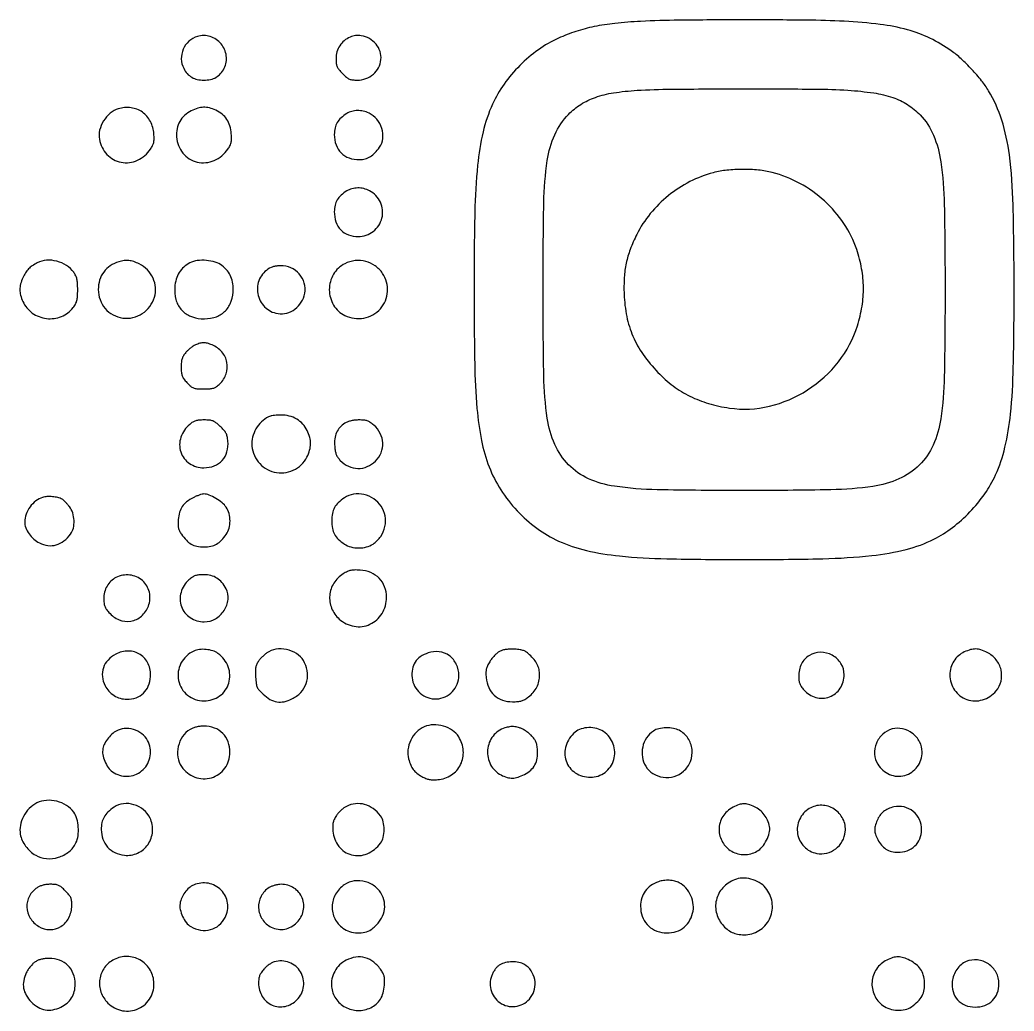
# Model space of a CAD drawing. Extents: x 235 to 2115, y 206 to 2450.
# Drawn here: x 1524 to 2115, y 1861 to 2450 of the extents above; entities that cross this region are included whole.
import ezdxf

# ---------------------------------------------------------------- set-up
doc = ezdxf.new("R2010")
doc.units = 0

msp = doc.modelspace()

# ---------------------------------------------------------------- linework, layer by layer
for points in [[(1893, 2448.906678, 0.01335), (1877.754033, 2447.716778, 0.024332), (1865.416227, 2445.811167, 0.028079), (1854.619599, 2442.96168, 0.027655), (1844.153666, 2438.908595, 0.048914), (1832.274419, 2432.067105, 0.041582), (1821.233377, 2422.703183, 0.041527), (1811.879167, 2411.626369, 0.048419), (1805.019363, 2399.687448, 0.048935), (1799.420454, 2383.177839, 0.032445), (1796.145264, 2363.423151, 0.019938), (1794.473539, 2335.388282, 0.004979), (1794.027045, 2289.5, 0.004273), (1794.411419, 2245.692488, 0.016961), (1795.789268, 2218.824342, 0.027469), (1798.462274, 2199.867313, 0.043292), (1803.024812, 2184.091882, 0.050569), (1809.921773, 2170.484603, 0.045685), (1819.618268, 2158.02888, 0.045925), (1831.356951, 2147.603245, 0.05247), (1844.312552, 2140.019363, 0.049015), (1860.79073, 2134.434034, 0.032358), (1880.536174, 2131.163315, 0.019844), (1908.595817, 2129.484021, 0.004934), (1954.603392, 2129.013591, 0.005615), (2001.263881, 2129.520971, 0.021269), (2030.381032, 2131.405599, 0.034066), (2050.846963, 2135.029915, 0.055908), (2067.325979, 2141.140252, 0.046882), (2078.318027, 2148.038981, 0.037895), (2088.705862, 2157.333809, 0.037927), (2097.562372, 2168.079867, 0.047219), (2103.980637, 2179.312552, 0.048822), (2109.568009, 2195.775843, 0.032409), (2112.843272, 2215.466692, 0.019955), (2114.523771, 2243.383247, 0.005006), (2114.98943, 2289, 0.005907), (2114.400206, 2339.718045, 0.025903), (2112.14925, 2369.584388, 0.043851), (2107.639539, 2390.268633, 0.059641), (2099.832802, 2407.682011, 0.034107), (2095.669428, 2413.65436, 0.018815), (2089.83499, 2420.379542, 0.018781), (2083.460363, 2426.698574, 0.031714), (2077.61192, 2431.428517, 0.04167), (2064.945982, 2438.906938, 0.045285), (2051.556683, 2443.939949, 0.037246), (2035.405392, 2447.123136, 0.017068), (2014, 2448.968561, 0.010669), (1991.66027, 2449.650808, 0.002426), (1953.780826, 2449.81524, 0.002453), (1915.851934, 2449.609752, 0.010217)], [(1629.64255, 2439.982106, 0.112019), (1624.618824, 2437.121887, 0.106214), (1621.2046, 2432.324074, 0.106935), (1620.076457, 2426.575559, 0.114997), (1621.48002, 2421.038636, 0.058746), (1623.62674, 2417.864179, 0.082458), (1626.250869, 2415.679394, 0.080197), (1629.498172, 2414.421022, 0.052459), (1633.5, 2414, 0.052459), (1637.501828, 2414.421022, 0.080197), (1640.749131, 2415.679394, 0.082458), (1643.37326, 2417.864179, 0.058746), (1645.51998, 2421.038636, 0.153903), (1646.809735, 2428.470157, 0.141943), (1643.674894, 2435.57428, 0.141446), (1637.216899, 2439.918841, 0.152576)], [(1720.450423, 2439.626927, 0.066158), (1716.888134, 2437.432477, 0.0761), (1714.213619, 2434.471725, 0.076813), (1712.564804, 2430.871022, 0.069133), (1712, 2426.805628, 0.024257), (1712.143458, 2423.850338, 0.078503), (1712.635084, 2421.954227, 0.073956), (1713.704112, 2420.241582, 0.019936), (1715.882353, 2417.882353, 0.019924), (1718.220403, 2415.723567, 0.072242), (1719.929186, 2414.648726, 0.078459), (1721.798258, 2414.15022, 0.02621), (1724.632353, 2414.003738, 0.176943), (1734.198169, 2417.506694, 0.19754), (1738.706473, 2426.17804, 0.199873), (1735.791162, 2435.433076, 0.179416), (1727, 2440.420405, 0.040195), (1725.395488, 2440.550067, 0.030222), (1723.627217, 2440.443601, 0.030484), (1721.907292, 2440.12794, 0.044412)], [(2016.267821, 2408.002164, -0.020299), (2031.561671, 2406.386035, -0.045962), (2042.860979, 2403.64803, -0.058459), (2051.668427, 2399.43282, -0.060496), (2059.149193, 2393.333681, -0.092463), (2067.090661, 2381.253146, -0.064122), (2071.446054, 2365.458984, -0.030599), (2073.483434, 2339.989818, -0.004661), (2073.958807, 2289, -0.004753), (2073.473229, 2237.916266, -0.031878), (2071.376694, 2212.636627, -0.06764), (2066.869014, 2197.051854, -0.094843), (2058.640446, 2185.171289, -0.09033), (2046.570929, 2176.989027, -0.067762), (2031.113562, 2172.539661, -0.031724), (2006.127126, 2170.498076, -0.00459), (1955, 2170.04206, -0.004514), (1902.881757, 2170.526173, -0.031705), (1877.584228, 2172.597698, -0.068625), (1862.073535, 2177.093619, -0.094203), (1850.171289, 2185.359554, -0.091036), (1842.004712, 2197.442356, -0.067244), (1837.558499, 2212.992352, -0.031515), (1835.511394, 2238.146301, -0.004584), (1835.047827, 2289.5, -0.004457), (1835.515738, 2341.169785, -0.031571), (1837.546878, 2366.162261, -0.068161), (1841.984307, 2381.575003, -0.090116), (1850.171289, 2393.640446, -0.057732), (1857.554281, 2399.605065, -0.056645), (1866.151393, 2403.768837, -0.046494), (1876.887776, 2406.452468, -0.022964), (1890.879962, 2407.942603, -0.013144), (1911.316637, 2408.635504, -0.001783), (1954.160847, 2408.808599, -0.001698), (1997.093533, 2408.683191, -0.014594)], [(1582.593711, 2396.958732, 0.105092), (1577.820907, 2394.350874, 0.076822), (1573.881778, 2389.74905, 0.077238), (1571.532956, 2384.200538, 0.108681), (1571.373522, 2378.846461, 0.140947), (1575.908655, 2369.847053, 0.160087), (1584.325852, 2365.177706, 0.157279), (1593.989061, 2366.372396, 0.135548), (1601.814704, 2373.023797, 0.033847), (1603.01271, 2375.072175, 0.061743), (1603.654474, 2376.896786, 0.052626), (1603.887596, 2379.012808, 0.018589), (1603.788043, 2382.065397, 0.102252), (1601.706102, 2389.484842, 0.120806), (1596.923255, 2394.962193, 0.121781), (1590.182405, 2397.57804, 0.104999)], [(1625.966006, 2395.75, 0.066382), (1621.942187, 2392.997167, 0.082502), (1619.117704, 2389.458273, 0.081695), (1617.571, 2385.167022, 0.063622), (1617.293843, 2380.208529, 0.152449), (1621.052615, 2370.625845, 0.167343), (1629.468026, 2365.316818, 0.161575), (1639.604163, 2366.223234, 0.142031), (1647.814704, 2373.023797, 0.033847), (1649.01271, 2375.072175, 0.061743), (1649.654474, 2376.896786, 0.052626), (1649.887596, 2379.012808, 0.018589), (1649.788043, 2382.065397, 0.053218), (1648.947171, 2386.7906, 0.074496), (1647.157641, 2390.680613, 0.077628), (1644.374128, 2393.760919, 0.063768), (1640.598931, 2396.094566, 0.042918), (1636.72794, 2397.466109, 0.06968), (1633.267669, 2397.867882, 0.069252), (1629.815114, 2397.304236, 0.041854)], [(1718.411303, 2394.109054, 0.04607), (1714.992905, 2391.56569, 0.076116), (1712.714932, 2388.789374, 0.079438), (1711.432829, 2385.547776, 0.05476), (1711.003738, 2381.615141, 0.084341), (1712.052623, 2375.468455, 0.11276), (1715.057715, 2370.695114, 0.113716), (1719.814849, 2367.726566, 0.086855), (1725.892732, 2366.757197, 0.060031), (1729.386314, 2367.231839, 0.074054), (1732.407074, 2368.518946, 0.0666), (1735.154236, 2370.757031, 0.038181), (1737.839118, 2374.091948, 0.123773), (1739.789943, 2379.350989, 0.10197), (1739.224778, 2385.325278, 0.099), (1736.306432, 2390.732458, 0.109297), (1731.618565, 2394.376713, 0.054671), (1728.202816, 2395.561335, 0.061292), (1724.742338, 2395.916117, 0.063807), (1721.420612, 2395.421887, 0.068217)], [(1936.229512, 2358.984903, 0.054906), (1922.351599, 2353.666621, 0.050871), (1909.574104, 2345.344187, 0.051024), (1898.775495, 2334.641718, 0.056004), (1890.749769, 2322.284825, 0.025641), (1886.849653, 2313.381145, 0.038185), (1884.457276, 2305.223082, 0.037651), (1883.312743, 2296.710779, 0.024033), (1883.209531, 2286.720321, 0.040891), (1884.799889, 2273.471127, 0.051951), (1888.497112, 2261.727667, 0.051238), (1894.585574, 2250.873623, 0.038224), (1903.328472, 2240.280475, 0.039964), (1912.418488, 2232.235222, 0.0454), (1922.309992, 2226.117774, 0.044425), (1933.331726, 2221.787621, 0.035595), (1945.796082, 2219.073595, 0.094717), (1969.529334, 2220.157368, 0.084451), (1992.260079, 2229.848369, 0.083804), (2010.649783, 2246.596812, 0.091152), (2021.875718, 2268, 0.035298), (2024.599052, 2279.595305, 0.042432), (2025.44149, 2290.761279, 0.042595), (2024.386623, 2301.873353, 0.036033), (2021.44491, 2313.307247, 0.066587), (2013.866113, 2328.726718, 0.0605), (2002.289, 2342.177866, 0.059871), (1987.699393, 2352.58658, 0.062505), (1971.265043, 2359.060092, 0.03762), (1963.124712, 2360.500919, 0.025537), (1953.718846, 2360.961386, 0.025554), (1944.326725, 2360.460841, 0.037996)], [(1718.411303, 2348.109054, 0.046121), (1715.027287, 2345.590728, 0.074219), (1712.741378, 2342.824922, 0.078292), (1711.440017, 2339.624991, 0.057561), (1711, 2335.815481, 0.080596), (1711.987911, 2329.726525, 0.111258), (1714.841149, 2325.00196, 0.114124), (1719.380791, 2322.036578, 0.088069), (1725.220151, 2321, 0.167836), (1734.169872, 2324.091253, 0.167605), (1739.310102, 2332.048789, 0.168654), (1738.436089, 2341.444224, 0.169683), (1731.928915, 2348.248446, 0.058915), (1728.512358, 2349.510526, 0.061696), (1724.949242, 2349.914607, 0.063706), (1721.498684, 2349.436964, 0.070818)], [(1534.502229, 2305.424597, 0.029701), (1531.494485, 2303.621601, 0.050862), (1529.260925, 2301.736343, 0.05195), (1527.48514, 2299.468557, 0.032519), (1525.880731, 2296.5, 0.043265), (1524.56985, 2292.840846, 0.065047), (1524.138958, 2289.482724, 0.064467), (1524.584202, 2286.104686, 0.041641), (1525.913116, 2282.383912, 0.132087), (1531.532251, 2275.560711, 0.125266), (1539.928829, 2272.304155, 0.126228), (1548.809977, 2273.468676, 0.135237), (1555.767205, 2278.761436, 0.034019), (1557.234044, 2280.982862, 0.066257), (1558.026921, 2282.949335, 0.050142), (1558.398178, 2285.393569, 0.012635), (1558.5, 2289.422158, 0.013115), (1558.399562, 2293.250696, 0.042363), (1558.051958, 2295.769608, 0.057107), (1557.35575, 2297.76375, 0.04242), (1556.165785, 2299.772639, 0.096026), (1551.903138, 2303.822193, 0.078434), (1546.128398, 2306.344138, 0.079651), (1539.945865, 2306.941004, 0.104859)], [(1582.913572, 2306.044276, 0.074637), (1577.827025, 2303.629402, 0.086006), (1573.952468, 2299.918425, 0.085701), (1571.542999, 2295.10838, 0.073483), (1570.714286, 2289.5, 0.17879), (1574.862417, 2278.27028, 0.183941), (1585.261406, 2272.598779, 0.181759), (1596.895901, 2275.250745, 0.175777), (1604.102748, 2284.948605, 0.091198), (1604.731188, 2290.680476, 0.089475), (1603.288702, 2296.302386, 0.087275), (1599.927049, 2301.176794, 0.081468), (1595.030039, 2304.75, 0.032872), (1591.776096, 2306.133678, 0.057546), (1588.923417, 2306.775732, 0.060274), (1586.092138, 2306.736132, 0.039988)], [(1625.179627, 2305.37366, 0.064611), (1621.573749, 2302.905485, 0.070564), (1618.839456, 2299.663304, 0.067998), (1617.042386, 2295.68138, 0.054039), (1616.196239, 2291.036218, 0.080092), (1616.843487, 2283.669347, 0.112819), (1619.831733, 2277.817965, 0.11517), (1625.009284, 2273.92577, 0.085981), (1631.963782, 2272.196239, 0.080092), (1639.330653, 2272.843487, 0.112819), (1645.182035, 2275.831733, 0.11517), (1649.07423, 2281.009284, 0.085981), (1650.803761, 2287.963782, 0.047564), (1650.691487, 2292.87668, 0.069061), (1649.595637, 2297.066698, 0.072501), (1647.454071, 2300.651885, 0.059065), (1644.239229, 2303.766697, 0.089628), (1640.242452, 2305.811149, 0.052532), (1634.948352, 2306.824261, 0.052395), (1629.536076, 2306.712852, 0.086696)], [(1717.223116, 2304.881408, 0.146577), (1710.503999, 2298.612946, 0.133676), (1708.033179, 2289.444074, 0.133911), (1710.551887, 2280.300175, 0.147284), (1717.30159, 2274.096049, 0.159805), (1728.579504, 2272.576734, 0.165957), (1738.364473, 2278.074954, 0.168852), (1742.640371, 2288.319697, 0.164931), (1739.696081, 2299.123019, 0.090086), (1735.302209, 2303.630104, 0.092157), (1729.637333, 2306.259984, 0.091361), (1723.363609, 2306.691181, 0.086726)], [(1673.415186, 2302.633075, 0.161628), (1667.098967, 2296.797286, 0.153347), (1665.356683, 2288.206968, 0.151177), (1668.836956, 2280.073017, 0.156729), (1676.256573, 2275.4678, 0.103549), (1681.461406, 2275.26889, 0.095891), (1686.468193, 2277.149809, 0.092847), (1690.53654, 2280.83279, 0.089945), (1693.051583, 2285.777832, 0.114431), (1693.435859, 2291.847502, 0.110874), (1691.123754, 2297.545256, 0.109567), (1686.568381, 2301.756785, 0.109506), (1680.658662, 2303.648478, 0.033643), (1678.840739, 2303.692825, 0.024106), (1676.815443, 2303.507866, 0.024475), (1674.895123, 2303.142103, 0.047095)], [(1628.450423, 2256.593404, 0.042767), (1627.088345, 2255.855875, 0.021586), (1625.503411, 2254.71256, 0.021268), (1623.957216, 2253.381903, 0.029545), (1622.700423, 2252.05582, 0.035444), (1621.321956, 2250.159835, 0.063861), (1620.521687, 2248.415995, 0.055227), (1620.121041, 2246.358842, 0.020505), (1620, 2243.40859, 0.020658), (1620.129768, 2240.269045, 0.068744), (1620.579097, 2238.258667, 0.072065), (1621.544341, 2236.496174, 0.024229), (1623.423161, 2234.235315, 0.023214), (1625.653798, 2232.017313, 0.094402), (1627.280222, 2231.024853, 0.077466), (1629.314095, 2230.601917, 0.012601), (1633.357498, 2230.5, 0.013154), (1637.155317, 2230.599929, 0.061417), (1639.306661, 2230.980955, 0.082045), (1640.992402, 2231.81972, 0.034654), (1642.940666, 2233.443154, 0.120123), (1646.73476, 2239.39238, 0.131386), (1647.194799, 2246.213997, 0.130041), (1644.183706, 2252.406765, 0.116477), (1638.390496, 2256.6102, 0.030851), (1635.596594, 2257.579989, 0.068634), (1633.369885, 2257.883256, 0.069715), (1631.165998, 2257.570671, 0.032685)], [(1625.040808, 2209.380884, 0.137374), (1619.814648, 2201.713096, 0.161876), (1619.777512, 2192.966277, 0.167971), (1624.943973, 2186.163868, 0.148172), (1633.5, 2183.571429, 0.091702), (1639.686499, 2184.715682, 0.11825), (1644.437066, 2187.974045, 0.117786), (1647.204911, 2193.044118, 0.090497), (1647.740374, 2199.35018, 0.027343), (1647.310755, 2202.183879, 0.068226), (1646.611039, 2204.153309, 0.063949), (1645.3779, 2205.935275, 0.021776), (1643.16778, 2208.184577, 0.019896), (1640.663579, 2210.340723, 0.072893), (1638.857481, 2211.388147, 0.074122), (1636.842453, 2211.864283, 0.021019), (1633.615448, 2212, 0.020217), (1630.673152, 2211.88098, 0.05395), (1628.613028, 2211.487653, 0.063405), (1626.881978, 2210.708191, 0.037462)], [(1673, 2214.278468, 0.085289), (1668.719119, 2211.772516, 0.069725), (1665.16905, 2207.819961, 0.068926), (1662.808556, 2202.994439, 0.079495), (1662, 2197.940967, 0.167427), (1665.718834, 2187.146457, 0.168697), (1675.285848, 2180.973802, 0.169612), (1686.578865, 2182.075843, 0.169009), (1694.75, 2189.969961, 0.047149), (1696.336518, 2194.017576, 0.067488), (1696.891191, 2197.827788, 0.06765), (1696.410816, 2201.641282, 0.047646), (1694.903951, 2205.69841, 0.073351), (1692.274833, 2209.563909, 0.072653), (1688.633972, 2212.520354, 0.071404), (1684.239806, 2214.349285, 0.067079), (1679.412142, 2214.921053, 0.009941), (1677.421541, 2214.849455, 0.011012), (1675.502317, 2214.699728, 0.010438), (1673.874026, 2214.50214, 0.054505)], [(1717.298549, 2210.040484, 0.069844), (1714.31548, 2207.593412, 0.082102), (1712.312676, 2204.53974, 0.075688), (1711.295, 2200.798124, 0.049344), (1711.223842, 2196.314303, 0.022946), (1711.58607, 2193.513619, 0.050905), (1712.172439, 2191.445108, 0.057872), (1713.108299, 2189.705519, 0.038719), (1714.542582, 2187.955554, 0.093641), (1719.391458, 2184.493338, 0.10366), (1724.997187, 2183.19995, 0.10471), (1730.605839, 2184.269787, 0.09737), (1735.466667, 2187.533333, 0.099725), (1738.804418, 2192.555146, 0.109234), (1739.794122, 2198.313559, 0.107485), (1738.265296, 2204.02505, 0.093918), (1734.452849, 2208.907255, 0.028354), (1732.370764, 2210.536022, 0.066933), (1730.62036, 2211.432846, 0.062727), (1728.626128, 2211.867344, 0.022492), (1725.715204, 2211.996262, 0.025296), (1723.262068, 2211.87031, 0.03162), (1721.013544, 2211.495671, 0.034467), (1719.011608, 2210.882484, 0.045385)], [(1537.619302, 2165.996788, 0.091439), (1533.619342, 2163.898062, 0.069029), (1530.167262, 2160.319328, 0.068748), (1527.807348, 2155.919, 0.088981), (1527, 2151.418273, 0.092459), (1527.649558, 2147.935629, 0.060175), (1529.577035, 2144.313207, 0.05807), (1532.411893, 2141.114763, 0.069798), (1535.748506, 2138.8797, 0.081293), (1540.828158, 2137.37155, 0.101814), (1545.718415, 2137.746625, 0.096528), (1550.255806, 2140.062541, 0.066365), (1554.303596, 2144.204816, 0.104902), (1555.920966, 2147.710232, 0.067093), (1556.322298, 2152.194419, 0.065424), (1555.514152, 2156.754919, 0.086605), (1553.574737, 2160.490902, 0.016529), (1552.431041, 2161.891815, 0.016266), (1551.191384, 2163.221855, 0.016373), (1550.03066, 2164.314696, 0.057851), (1549.190942, 2164.897811, 0.06424), (1546.712121, 2165.839608, 0.035039), (1543.496883, 2166.374123, 0.035034), (1540.236809, 2166.454492, 0.063947)], [(1627.020432, 2165.75, 0.047017), (1623.207504, 2163.325597, 0.078991), (1620.61906, 2160.562769, 0.07987), (1619.03295, 2157.156312, 0.049104), (1618.246639, 2152.791471, 0.020025), (1618.130735, 2149.899867, 0.054206), (1618.352333, 2147.861492, 0.06237), (1618.982557, 2146.086495, 0.03395), (1620.160927, 2144.091948, 0.038905), (1623.069805, 2140.489409, 0.075237), (1625.980978, 2138.213356, 0.079786), (1629.315434, 2136.98052, 0.048765), (1633.5, 2136.571429, 0.048676), (1637.672502, 2136.978599, 0.079126), (1641.00691, 2138.205111, 0.075432), (1643.902068, 2140.456586, 0.040437), (1646.75, 2143.989831, 0.082505), (1648.456611, 2147.682274, 0.067303), (1649.038622, 2152.002777, 0.066954), (1648.452291, 2156.345304, 0.079824), (1646.741929, 2160.102117, 0.07533), (1644.339456, 2162.749629, 0.036445), (1640.582498, 2165.379067, 0.036191), (1636.588473, 2167.385037, 0.09859), (1633.5, 2168, 0.066165), (1632.415164, 2167.855812, 0.017488), (1630.740186, 2167.339063, 0.017432), (1628.858587, 2166.61125, 0.017114)], [(1716.989831, 2165.75, 0.040784), (1713.378539, 2162.835023, 0.078005), (1711.115547, 2159.885671, 0.080008), (1709.899135, 2156.437071, 0.044887), (1709.5, 2152, 0.044887), (1709.899135, 2147.562929, 0.080008), (1711.115547, 2144.114329, 0.078005), (1713.378539, 2141.164977, 0.040784), (1716.989831, 2138.25, 0.086747), (1720.833723, 2136.512536, 0.062998), (1725.500936, 2135.923089, 0.062887), (1730.177189, 2136.514526, 0.085602), (1734.048051, 2138.253398, 0.095283), (1738.595525, 2142.77898, 0.097929), (1741.08558, 2148.626341, 0.098989), (1741.148688, 2154.928455, 0.099648), (1738.781545, 2160.753921, 0.099017), (1734.430542, 2165.134642, 0.091766), (1728.613926, 2167.651604, 0.094303), (1722.421628, 2167.882809, 0.11218)], [(1716.336836, 2120.544245, 0.113478), (1710.727727, 2115.036666, 0.120677), (1708.246558, 2107.753731, 0.120176), (1709.407743, 2100.124716, 0.111922), (1713.960154, 2093.654964, 0.140633), (1722.765644, 2089.343955, 0.153171), (1732.195906, 2090.558966, 0.150879), (1739.341439, 2096.974455, 0.135745), (1742, 2106.586515, 0.088079), (1740.89026, 2112.837296, 0.105663), (1737.713043, 2117.883087, 0.103337), (1732.685891, 2121.266208, 0.081014), (1726.263438, 2122.73436, 0.018971), (1723.058804, 2122.814885, 0.051129), (1720.798582, 2122.553845, 0.056258), (1718.763968, 2121.857963, 0.027089)], [(1581.25623, 2118.355344, 0.076922), (1578.256265, 2116.25165, 0.071677), (1575.947572, 2113.292778, 0.068658), (1574.494689, 2109.680205, 0.061397), (1574, 2105.666762, 0.029225), (1574.145738, 2103.175544, 0.061186), (1574.604769, 2101.292352, 0.061001), (1575.506976, 2099.57266, 0.028889), (1577.049985, 2097.595852, 0.115164), (1583.132624, 2093.244721, 0.138606), (1590.091407, 2092.432666, 0.141441), (1596.343356, 2095.37829, 0.121763), (1600.500904, 2101.363194, 0.14842), (1601.077399, 2109.571168, 0.156999), (1596.959487, 2116.503245, 0.154418), (1589.507022, 2119.803652, 0.14309)], [(1624.595852, 2116.950015, 0.143362), (1619.890101, 2109.534823, 0.158979), (1620.182989, 2101.078939, 0.160868), (1625.390192, 2094.492034, 0.147004), (1633.70034, 2092.003738, 0.132149), (1640.309193, 2093.788465, 0.116327), (1645.507667, 2098.711075, 0.119925), (1647.857792, 2105.305981, 0.146246), (1646.645757, 2111.718137, 0.055841), (1644.199851, 2115.380532, 0.07757), (1641.2271, 2117.964695, 0.079242), (1637.659766, 2119.483884, 0.061188), (1633.458071, 2120, 0.020928), (1630.440739, 2119.873651, 0.062019), (1628.416551, 2119.44733, 0.068147), (1626.665757, 2118.56339, 0.029235)], [(1581.073992, 2072.812406, 0.086286), (1576.504998, 2069.313031, 0.105518), (1573.768125, 2064.692888, 0.10707), (1573.178437, 2059.412421, 0.091117), (1574.751554, 2054.019933, 0.069502), (1577.023781, 2050.729508, 0.068762), (1580.118109, 2048.173838, 0.068795), (1583.788071, 2046.553975, 0.069685), (1587.743591, 2046, 0.08387), (1593.211827, 2046.923737, 0.107947), (1597.546598, 2049.579961, 0.10578), (1600.43812, 2053.850323, 0.077903), (1601.738347, 2059.430291, 0.124342), (1600.405194, 2067.015748, 0.144678), (1595.654493, 2072.556828, 0.143627), (1588.624993, 2074.649768, 0.121982)], [(1627.5, 2074.642843, 0.165059), (1619.87375, 2067.387735, 0.1731), (1618.426686, 2057.146042, 0.175927), (1623.784716, 2048.421183, 0.169541), (1633.584251, 2045, 0.155298), (1642.830964, 2047.942972, 0.168978), (1648.296108, 2055.602534, 0.162751), (1647.932516, 2065.233826, 0.144229), (1641.864236, 2073.268013, 0.085893), (1638.856307, 2074.781055, 0.049859), (1634.877991, 2075.56705, 0.049724), (1630.803124, 2075.550977, 0.082684)], [(1672, 2074.209917, 0.037316), (1670.489748, 2073.231558, 0.022207), (1668.841454, 2071.860486, 0.022155), (1667.31153, 2070.339248, 0.035368), (1666.162396, 2068.898389, 0.036369), (1664.949105, 2066.826794, 0.065258), (1664.31747, 2064.963213, 0.050377), (1664.099173, 2062.691126, 0.01417), (1664.21764, 2059.126706, 0.015323), (1664.573473, 2055.278515, 0.072336), (1665.157424, 2053.14592, 0.080618), (1666.296112, 2051.379453, 0.021676), (1668.642883, 2048.992035, 0.055935), (1672.776909, 2045.921227, 0.091044), (1676.878371, 2044.444746, 0.093827), (1681.147505, 2044.543585, 0.06268), (1685.776509, 2046.157379, 0.088305), (1691.033947, 2050.045678, 0.104753), (1694.251904, 2055.304913, 0.105567), (1695.046671, 2061.383948, 0.090928), (1693.376713, 2067.618565, 0.114192), (1689.714931, 2072.236137, 0.093733), (1684.135547, 2075.183602, 0.092598), (1677.802472, 2075.911429, 0.107914)], [(1766.740524, 2073.530919, 0.063979), (1762.092368, 2071.221492, 0.102676), (1758.998536, 2068.076864, 0.102954), (1757.416735, 2063.967394, 0.0646), (1757.245026, 2058.801764, 0.192253), (1761.989009, 2049.592172, 0.193008), (1771.761847, 2046.201739, 0.193234), (1781.161331, 2050.502967, 0.192509), (1784.996262, 2060.118034, 0.109646), (1783.509182, 2066.7909, 0.125517), (1779.371284, 2071.830947, 0.127572), (1773.383455, 2074.221716, 0.115369)], [(1809.206653, 2074.387548, 0.056187), (1807.759981, 2073.431844, 0.02669), (1806.123043, 2071.908625, 0.026054), (1804.56295, 2070.115106, 0.033442), (1803.33396, 2068.306887, 0.02381), (1802.023634, 2065.805149, 0.054076), (1801.339215, 2063.786075, 0.05438), (1801.105711, 2061.674225, 0.02432), (1801.237673, 2058.878292, 0.078766), (1802.787203, 2052.884934, 0.104868), (1806.043201, 2048.316224, 0.105551), (1810.854939, 2045.48193, 0.080673), (1816.901173, 2044.5, 0.019592), (1820.081816, 2044.624681, 0.053855), (1822.285823, 2045.039342, 0.060127), (1824.210071, 2045.884113, 0.029462), (1826.433948, 2047.381822, 0.054145), (1829.249403, 2050.056633, 0.059894), (1831.316442, 2053.189812, 0.060231), (1832.573614, 2056.707697, 0.055784), (1833, 2060.517541, 0.056608), (1832.640143, 2063.685838, 0.058597), (1831.57941, 2066.653744, 0.053023), (1829.749848, 2069.53175, 0.034624), (1827.090294, 2072.436116, 0.03653), (1825.237533, 2073.956319, 0.064697), (1823.491698, 2074.876073, 0.054583), (1821.371293, 2075.409844, 0.01931), (1818.251017, 2075.719562, 0.019881), (1815.463287, 2075.776898, 0.031769), (1813.090219, 2075.580178, 0.036596), (1811.033682, 2075.121627, 0.044782)], [(1993.298549, 2072.040484, 0.068194), (1990.580754, 2069.825916, 0.0708), (1988.599071, 2066.987728, 0.066574), (1987.402789, 2063.553708, 0.050609), (1987, 2059.584456, 0.030473), (1987.149182, 2057.138924, 0.061426), (1987.616135, 2055.267709, 0.060197), (1988.530982, 2053.54216, 0.028204), (1990.091347, 2051.548743, 0.14537), (1997.193854, 2047.080524, 0.159862), (2005.294005, 2047.438896, 0.15969), (2011.613417, 2052.527879, 0.145037), (2014, 2060.582306, 0.140023), (2012.103246, 2067.222498, 0.12789), (2006.933905, 2072.13494, 0.12716), (2000.000975, 2073.92414, 0.137646)], [(2085.404537, 2074.096118, 0.072175), (2081.855371, 2071.819212, 0.073734), (2079.129494, 2068.642041, 0.072839), (2077.418611, 2064.774312, 0.067867), (2076.833333, 2060.482202, 0.150551), (2079.616087, 2051.449794, 0.160924), (2086.938517, 2045.837261, 0.158343), (2096.259488, 2045.643557, 0.145512), (2104.287123, 2050.92938, 0.11854), (2107.206312, 2056.769504, 0.113896), (2107.211179, 2063.390249, 0.111285), (2104.295126, 2069.46196, 0.109014), (2099.03811, 2073.75, 0.035435), (2095.300625, 2075.313552, 0.07514), (2092.218564, 2075.859697, 0.076048), (2089.136481, 2075.467964, 0.037035)], [(1582.450423, 2027.6398, 0.068215), (1579.500387, 2025.791399, 0.047158), (1576.724313, 2022.988588, 0.047691), (1574.563464, 2019.768623, 0.07773), (1573.466608, 2016.6737, 0.089867), (1573.444691, 2013.134368, 0.055184), (1574.61367, 2009.119306, 0.054897), (1576.645697, 2005.428329, 0.084973), (1579.205077, 2002.853972, 0.163472), (1587.951765, 2000.199037, 0.165675), (1596.471966, 2003.384178, 0.163476), (1601.349689, 2011.154, 0.159402), (1600.613139, 2020.383462, 0.111181), (1597.634475, 2024.580316, 0.088233), (1592.900297, 2027.522762, 0.08853), (1587.457269, 2028.64592, 0.113078)], [(1625.24086, 2028.005402, 0.10762), (1620.831514, 2023.798209, 0.093276), (1618.288514, 2017.92199, 0.093855), (1618.064012, 2011.555891, 0.11072), (1620.253398, 2005.951949, 0.155067), (1628.11625, 1999.721053, 0.163492), (1637.950218, 1999.344058, 0.165488), (1645.932822, 2004.968572, 0.158744), (1648.996262, 2014.397883, 0.085986), (1647.894684, 2020.728541, 0.110042), (1644.744694, 2025.719161, 0.110509), (1639.786087, 2028.886555, 0.087299), (1633.5, 2029.992524, 0.02729), (1631.151404, 2029.864243, 0.031755), (1628.948823, 2029.480211, 0.033987), (1626.957246, 2028.855281, 0.043909)], [(1764.450423, 2029.593404, 0.095993), (1759.856554, 2026.435766, 0.080647), (1756.43651, 2021.607078, 0.081313), (1754.739913, 2015.984193, 0.100379), (1755.118312, 2010.53368, 0.031733), (1756.385884, 2006.867078, 0.063715), (1757.914584, 2004.218982, 0.065903), (1760.023835, 2002.097138, 0.036197), (1763.083856, 2000.073027, 0.028425), (1765.392299, 1998.943081, 0.050287), (1767.41732, 1998.321379, 0.047493), (1769.603748, 1998.096546, 0.022577), (1772.434424, 1998.203004, 0.123032), (1780.563802, 2000.965483, 0.136349), (1786.069202, 2007.150051, 0.134787), (1787.632023, 2015.347825, 0.119056), (1784.917881, 2023.632872, 0.105459), (1781.213789, 2027.50118, 0.07855), (1775.851892, 2030.026513, 0.077386), (1769.890122, 2030.799376, 0.09661)], [(1812.395466, 2028.918914, 0.159054), (1805.312635, 2024.095705, 0.144533), (1802.101625, 2015.827051, 0.14292), (1803.882241, 2007.069285, 0.154858), (1810.060934, 2000.968914, 0.046561), (1813.642938, 1999.543658, 0.076612), (1816.868221, 1999.1131, 0.073647), (1820.162135, 1999.669178, 0.039907), (1823.964118, 2001.25, 0.063263), (1827.728803, 2003.826514, 0.088647), (1830.24553, 2007.019983, 0.08587), (1831.550687, 2010.967903, 0.055778), (1831.726595, 2015.782087, 0.0239), (1831.369962, 2018.673836, 0.058979), (1830.763057, 2020.720145, 0.062086), (1829.716341, 2022.505962, 0.02891), (1827.959424, 2024.541864, 0.032572), (1826.409364, 2025.945589, 0.024432), (1824.537705, 2027.287222, 0.024917), (1822.643715, 2028.379822, 0.050655), (1821.044357, 2029.0042, 0.012975), (1818.371659, 2029.672505, 0.057297), (1816.760292, 2029.841683, 0.056085), (1815.136593, 2029.642746, 0.012103)], [(1854.040808, 2026.380884, 0.140039), (1848.692617, 2018.445193, 0.16238), (1848.757901, 2009.37323, 0.166153), (1854.227783, 2002.30268, 0.146805), (1863.183137, 1999.615385, 0.162534), (1871.889444, 2002.522321, 0.162867), (1877.094002, 2010.074606, 0.159567), (1876.759823, 2019.361936, 0.156104), (1871.000506, 2026.75, 0.086256), (1866.985489, 2028.576128, 0.069244), (1862.264089, 2029.128701, 0.070714), (1857.673243, 2028.373914, 0.099163)], [(1900.641297, 2027.102114, 0.100942), (1896.564747, 2023.036302, 0.092406), (1894.24676, 2017.572417, 0.092129), (1894.049277, 2011.625799, 0.099568), (1896.03041, 2006.181971, 0.118676), (1900.381161, 2001.816892, 0.104592), (1906.447301, 1999.654897, 0.102974), (1912.949525, 2000.119177, 0.111465), (1918.519821, 2003.151546, 0.120954), (1922.616861, 2009.019454, 0.118812), (1923.566644, 2016.15812, 0.120795), (1921.162364, 2022.855277, 0.127802), (1915.970822, 2027.515089, 0.079393), (1912.481807, 2028.666651, 0.046853), (1908.093454, 2028.959808, 0.04722), (1903.805128, 2028.437056, 0.09206)], [(2042.5, 2028.311073, 0.120228), (2036.903538, 2025.216112, 0.110455), (2033.14992, 2019.803087, 0.111217), (2032.075071, 2013.33881, 0.123318), (2033.955997, 2007.304334, 0.15857), (2040.984596, 2001.278618, 0.168241), (2050.027726, 2000.727726, 0.168477), (2057.465995, 2005.885999, 0.15898), (2060.333333, 2014.675992, 0.12375), (2058.822802, 2020.685698, 0.106786), (2054.593919, 2025.653132, 0.106814), (2048.692614, 2028.430988, 0.123873)], [(1534.222648, 1984.33908, 0.084689), (1529.744682, 1981.095201, 0.072501), (1526.309271, 1976.384932, 0.073816), (1524.408729, 1970.978418, 0.094307), (1524.394961, 1965.708214, 0.060693), (1525.537394, 1962.100611, 0.050978), (1527.565572, 1958.637384, 0.050016), (1530.299182, 1955.592634, 0.053265), (1533.529571, 1953.223359, 0.113532), (1539.904599, 1951.249325, 0.093057), (1547.009313, 1952.044004, 0.093335), (1553.324274, 1955.356573, 0.115129), (1557.454212, 1960.544751, 0.078428), (1558.711161, 1964.810823, 0.050808), (1558.857902, 1969.964008, 0.051175), (1557.968816, 1974.983123, 0.085506), (1556.115328, 1978.838036, 0.096742), (1551.862941, 1982.87274, 0.08019), (1546.120511, 1985.342777, 0.080133), (1539.888582, 1985.881634, 0.096365)], [(1580.091948, 1981.839073, 0.039222), (1576.484932, 1978.922815, 0.073901), (1574.179759, 1975.982858, 0.078896), (1572.920219, 1972.63621, 0.050667), (1572.5, 1968.5, 0.084941), (1573.470291, 1962.829623, 0.099175), (1576.259147, 1958.141594, 0.098589), (1580.654105, 1954.870069, 0.082967), (1586.244196, 1953.275943, 0.136542), (1594.132799, 1954.542237, 0.134908), (1600.276112, 1959.703726, 0.132759), (1602.980701, 1967.352888, 0.130471), (1601.490419, 1975.378948, 0.110886), (1597.661704, 1980.272302, 0.098515), (1591.949275, 1983.316255, 0.101057), (1585.634431, 1983.897367, 0.123581)], [(1718.149236, 1982.303525, 0.047843), (1716.683629, 1981.398069, 0.02507), (1715.041313, 1980.017151, 0.024694), (1713.485717, 1978.419749, 0.034553), (1712.274398, 1976.838456, 0.028559), (1710.973188, 1974.604867, 0.0619), (1710.299169, 1972.739611, 0.056309), (1710.067859, 1970.65694, 0.020215), (1710.194301, 1967.670526, 0.141286), (1713.66362, 1958.549156, 0.170161), (1721.246396, 1953.477164, 0.165023), (1730.523576, 1954.171047, 0.1327), (1738.438211, 1960.385119, 0.10353), (1740.052138, 1963.858254, 0.057696), (1740.582279, 1968.512628, 0.057616), (1740.034411, 1973.175604, 0.101754), (1738.408052, 1976.67667, 0.074799), (1734.121873, 1980.949099, 0.091139), (1729.034774, 1983.42338, 0.094736), (1723.560582, 1983.873333, 0.08795)], [(1947.984768, 1981.75, 0.062), (1944.437638, 1979.359714, 0.073479), (1941.813777, 1976.29026, 0.074442), (1940.213466, 1972.628183, 0.06594), (1939.666667, 1968.5, 0.132818), (1941.674677, 1961.074115, 0.131038), (1947.158591, 1955.6271, 0.130521), (1954.645107, 1953.620638, 0.131287), (1962.122241, 1955.600106, 0.089722), (1965.222562, 1958.205354, 0.055274), (1967.851864, 1962.196263, 0.056096), (1969.493699, 1966.557607, 0.109118), (1969.606926, 1970.257762, 0.055902), (1968.44896, 1974.021514, 0.058997), (1966.500706, 1977.36182, 0.060469), (1963.876851, 1980.08586, 0.06439), (1960.72934, 1982.03618, 0.029321), (1957.042778, 1983.455491, 0.083023), (1954.323109, 1983.847671, 0.082803), (1951.619642, 1983.334238, 0.029062)], [(1993.24086, 1981.005402, 0.148127), (1987.45966, 1974.534351, 0.151391), (1986.304847, 1966.00258, 0.153799), (1990.172774, 1958.41006, 0.153431), (1997.697909, 1954.396894, 0.10437), (2003.624852, 1954.530514, 0.104792), (2008.982779, 1957.048661, 0.104159), (2012.882342, 1961.539391, 0.101918), (2014.678109, 1967.256382, 0.141381), (2013.298226, 1974.853041, 0.135809), (2008.071925, 1980.686546, 0.13688), (2000.625531, 1982.975375, 0.144408)], [(2043.479078, 1981.987699, 0.053818), (2040.163679, 1980.900975, 0.065031), (2037.380544, 1979.178662, 0.066515), (2035.180833, 1976.835944, 0.060193), (2033.584792, 1973.920311, 0.0243), (2032.412482, 1970.52018, 0.07968), (2032.118511, 1968.169405, 0.079804), (2032.574603, 1965.846595, 0.024425), (2033.978758, 1962.54388, 0.061678), (2036.096163, 1959.269628, 0.078007), (2038.80806, 1956.901374, 0.07825), (2042.108043, 1955.482858, 0.06253), (2045.953952, 1955, 0.08809), (2051.468843, 1955.979212, 0.10205), (2055.994876, 1958.784427, 0.105044), (2058.951222, 1963.075875, 0.098549), (2059.996262, 1968.29966, 0.104304), (2058.70341, 1974.459747, 0.116538), (2055.053839, 1979.292948, 0.117857), (2049.66378, 1981.94585, 0.108411)], [(1716.951949, 1935.746602, 0.116777), (1711.765233, 1930.126337, 0.120967), (1709.735471, 1922.849993, 0.123182), (1711.317972, 1915.563232, 0.123887), (1716.143277, 1909.897978, 0.078749), (1720.071352, 1907.943976, 0.065215), (1724.677972, 1907.133374, 0.066986), (1729.207706, 1907.541402, 0.094755), (1732.908052, 1909.160927, 0.073268), (1737.480497, 1913.401607, 0.091114), (1740.23049, 1918.495514, 0.096515), (1740.8985, 1923.995552, 0.093142), (1739.471177, 1929.419497, 0.11367), (1735.489588, 1934.450987, 0.10061), (1729.535324, 1937.508943, 0.101184), (1722.889321, 1937.989764, 0.116405)], [(1903.683804, 1937.549562, 0.063803), (1899.077673, 1935.211904, 0.085698), (1895.717619, 1931.966463, 0.087779), (1893.693906, 1927.847336, 0.070504), (1893, 1922.950789, 0.081943), (1893.986846, 1916.969721, 0.101382), (1896.831042, 1912.105615, 0.10215), (1901.339037, 1908.777082, 0.084355), (1907.116183, 1907.214814, 0.078109), (1912.906445, 1907.563278, 0.097053), (1917.846085, 1909.707322, 0.097562), (1921.592905, 1913.546078, 0.079744), (1923.934746, 1918.795469, 0.093114), (1924.315924, 1923.883539, 0.075403), (1922.898486, 1929.181168, 0.075575), (1919.978703, 1933.809245, 0.094373), (1916, 1936.954431, 0.066246), (1913.329744, 1937.924422, 0.041988), (1910.042689, 1938.361555, 0.041395), (1906.657256, 1938.244847, 0.05631)], [(1949.913572, 1939.088032, 0.115803), (1942.602789, 1934.703226, 0.126574), (1938.296641, 1927.65059, 0.12861), (1937.965522, 1919.485841, 0.12165), (1941.645416, 1912.009552, 0.046034), (1944.400016, 1909.288416, 0.062574), (1947.353225, 1907.427433, 0.062765), (1950.667811, 1906.358553, 0.04668), (1954.5, 1906, 0.137157), (1963.362665, 1908.477766, 0.140849), (1969.547759, 1915.174343, 0.139396), (1971.271141, 1924.191309, 0.133438), (1968.043725, 1932.938594, 0.08898), (1964.588284, 1936.319713, 0.06761), (1959.835618, 1938.686385, 0.067898), (1954.646478, 1939.691989, 0.091631)], [(1534.346265, 1933.945902, 0.129325), (1529.775644, 1928.978364, 0.132832), (1528.30028, 1922.456353, 0.128758), (1530.304947, 1915.923922, 0.117888), (1535.304334, 1910.955997, 0.135381), (1541.987194, 1909.045712, 0.143904), (1548.529749, 1910.902628, 0.13633), (1553.272752, 1916.124158, 0.116943), (1554.996262, 1923.367647, 0.02621), (1554.84978, 1926.201742, 0.078459), (1554.351274, 1928.070814, 0.072242), (1553.276433, 1929.779597, 0.019924), (1551.117647, 1932.117647, 0.019834), (1548.776535, 1934.280039, 0.072647), (1547.071425, 1935.351507, 0.078928), (1545.205844, 1935.84472, 0.026105), (1542.367647, 1935.983153, 0.028229), (1540.078583, 1935.845866, 0.033105), (1537.940618, 1935.451225, 0.035426), (1536.011187, 1934.812815, 0.044881)], [(1627.396258, 1935.570629, 0.077085), (1624.657817, 1933.836798, 0.054789), (1622.195541, 1931.156499, 0.053596), (1620.320134, 1927.929626, 0.064716), (1619.318282, 1924.573917, 0.095415), (1619.423438, 1920.995738, 0.054346), (1620.823348, 1916.884861, 0.054438), (1623.070124, 1913.183629, 0.097663), (1625.728758, 1910.84362, 0.090772), (1631.543798, 1908.747388, 0.106685), (1637.383698, 1909.025749, 0.109727), (1642.466968, 1911.664234, 0.100764), (1646.141935, 1916.278216, 0.154668), (1647.560416, 1924.805375, 0.158549), (1643.783643, 1932.494969, 0.155828), (1636.141704, 1936.576993, 0.149091)], [(1672.298549, 1934.040484, 0.137767), (1667.51309, 1928.897858, 0.132681), (1666.016472, 1921.937831, 0.13271), (1668.227818, 1915.172, 0.137852), (1673.521183, 1910.556972, 0.070487), (1677.575318, 1909.292549, 0.085128), (1681.557542, 1909.325454, 0.084354), (1685.329305, 1910.686968, 0.067771), (1688.768382, 1913.301715, 0.142275), (1692.572939, 1920.220686, 0.15315), (1691.928946, 1927.88352, 0.153955), (1687.03143, 1933.777847, 0.143981), (1679.5, 1935.992524, 0.039968), (1677.731974, 1935.850968, 0.026234), (1675.734034, 1935.420431, 0.026378), (1673.816499, 1934.790413, 0.044369)], [(1533.310084, 1889.922994, 0.052439), (1531.931937, 1888.821051, 0.025952), (1530.420393, 1887.164426, 0.025428), (1529.015894, 1885.265778, 0.033816), (1527.952296, 1883.401457, 0.066266), (1526.397269, 1878.685365, 0.090129), (1526.368697, 1874.214514, 0.089343), (1527.918188, 1869.990587, 0.063985), (1531, 1866, 0.063982), (1534.994389, 1862.915208, 0.089554), (1539.219459, 1861.36724, 0.090238), (1543.694592, 1861.40049, 0.065951), (1548.423907, 1862.963164, 0.059809), (1552.201981, 1865.386477, 0.080272), (1554.882377, 1868.437622, 0.080393), (1556.462755, 1872.173905, 0.060193), (1556.996262, 1876.618034, 0.088802), (1555.881678, 1882.81688, 0.109112), (1552.704186, 1887.748056, 0.108769), (1547.736373, 1890.892741, 0.087793), (1541.5, 1891.979415, 0.026891), (1539.122634, 1891.84521, 0.033974), (1536.955705, 1891.455184, 0.036745), (1535.013801, 1890.812814, 0.044225)], [(1580.208535, 1891.332244, 0.121759), (1574.466151, 1886.493132, 0.121305), (1571.629677, 1879.529341, 0.119123), (1572.327746, 1871.943119, 0.114626), (1576.410493, 1865.389507, 0.15253), (1585.0478, 1860.863455, 0.155523), (1594.650862, 1862.105525, 0.156083), (1601.739885, 1868.66827, 0.153708), (1603.75763, 1878.170591, 0.119006), (1601.169531, 1885.660742, 0.123511), (1595.475178, 1891.023639, 0.123649), (1587.929174, 1893.060188, 0.119431)], [(1718, 1890.814567, 0.073681), (1714.113259, 1888.02711, 0.074185), (1711.212292, 1884.23823, 0.074937), (1709.564597, 1879.803699, 0.077643), (1709.325472, 1875.135764, 0.123884), (1711.914559, 1868.049604, 0.120843), (1717.568016, 1862.954862, 0.118624), (1725.028104, 1860.995867, 0.116452), (1732.618565, 1862.623287, 0.068123), (1735.94604, 1864.799077, 0.07645), (1738.417868, 1867.715612, 0.071117), (1740.022286, 1871.422713, 0.049211), (1740.788043, 1875.934603, 0.018451), (1740.888245, 1878.981335, 0.052526), (1740.657624, 1881.089187, 0.062177), (1740.022135, 1882.896458, 0.03478), (1738.8385, 1884.908052, 0.071914), (1734.455788, 1889.660328, 0.101863), (1729.365515, 1892.305362, 0.105762), (1723.791229, 1892.670758, 0.082631)], [(2039.274449, 1890.906805, 0.129832), (2033.231599, 1885.629718, 0.128616), (2030.555624, 1878.038171, 0.129057), (2031.942871, 1870.128812, 0.131169), (2037.032308, 1863.976995, 0.076825), (2041.032202, 1861.968143, 0.066436), (2045.658973, 1861.129073, 0.068398), (2050.207098, 1861.538862, 0.092903), (2053.976203, 1863.184724, 0.046866), (2057.763594, 1866.314757, 0.074442), (2060.263544, 1869.68743, 0.079806), (2061.557207, 1873.46448, 0.062786), (2061.753361, 1877.791471, 0.049104), (2060.96705, 1882.156312, 0.07987), (2059.38094, 1885.562769, 0.078991), (2056.792496, 1888.325597, 0.047017), (2052.979568, 1890.75, 0.036391), (2049.198167, 1892.347139, 0.079026), (2046.09908, 1892.876453, 0.07997), (2043.012107, 1892.415715, 0.037987)], [(2086.5, 1890.040514, 0.079293), (2083.50043, 1888.189964, 0.062711), (2080.942328, 1885.357255, 0.061167), (2079.110992, 1881.899421, 0.067373), (2078.246383, 1878.212355, 0.090988), (2078.764278, 1872.182815, 0.1157), (2081.422005, 1867.289229, 0.11694), (2085.952122, 1864.122608, 0.094372), (2091.79966, 1863.003738, 0.085841), (2097.526991, 1863.989192, 0.108524), (2102.074585, 1866.826747, 0.109874), (2104.976791, 1871.277137, 0.089776), (2105.996262, 1876.881966, 0.124244), (2104.325378, 1883.526273, 0.12147), (2099.69277, 1888.647527, 0.12207), (2093.230532, 1891.012008, 0.126252)], [(1675.351605, 1889.917736, 0.057351), (1673.924245, 1889.31504, 0.026289), (1672.216954, 1888.228706, 0.025619), (1670.520016, 1886.883002, 0.032153), (1669.101605, 1885.46294, 0.028022), (1667.512716, 1883.434609, 0.062375), (1666.601725, 1881.70124, 0.062268), (1666.145447, 1879.794863, 0.027843), (1666.003738, 1877.215204, 0.135995), (1668.201339, 1869.30926, 0.156293), (1674.073896, 1864.16627, 0.159211), (1681.753199, 1863.446821, 0.141697), (1688.797174, 1867.330508, 0.165237), (1692.709187, 1875.268579, 0.168392), (1690.934914, 1883.876105, 0.168064), (1684.20958, 1889.550494, 0.164662)], [(1809.365039, 1888.08092, 0.052902), (1807.929504, 1886.982179, 0.040378), (1806.607565, 1885.508288, 0.037838), (1805.457769, 1883.733066, 0.033588), (1804.536254, 1881.734101, 0.177079), (1804.400447, 1872.22762, 0.181912), (1810.436251, 1865.005085, 0.183334), (1819.695296, 1863.585455, 0.17905), (1827.677706, 1868.644098, 0.109772), (1829.996216, 1873.660575, 0.100485), (1830.075819, 1879.358047, 0.101072), (1827.93108, 1884.608719, 0.112467), (1823.960167, 1888.364459, 0.085388), (1820.742402, 1889.587406, 0.053115), (1816.709719, 1889.937944, 0.052764), (1812.654615, 1889.428998, 0.079489)]]:
    msp.add_lwpolyline(points, format="xyb", close=True)

doc.saveas('drawing.dxf')
